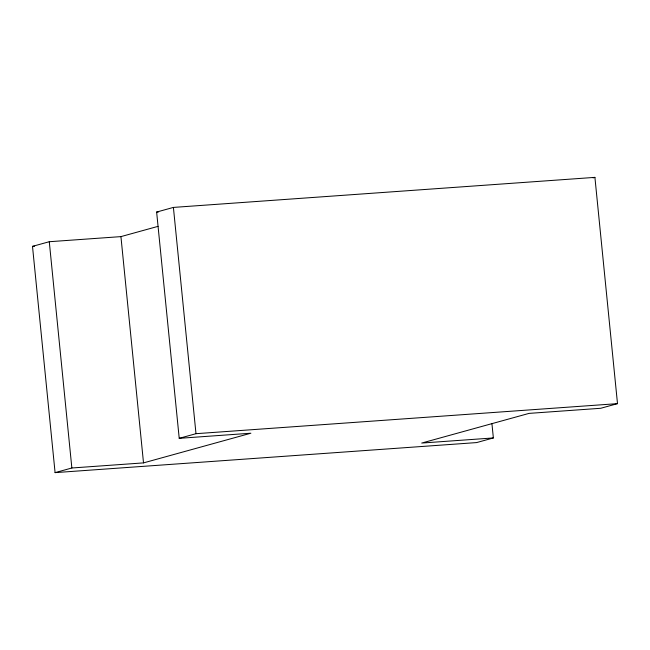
<?xml version="1.0" encoding="UTF-8"?>
<svg xmlns="http://www.w3.org/2000/svg" width="650" height="650" viewBox="0 0 650 650"><rect width="100%" height="100%" fill="white"/><g stroke="black" fill="none" stroke-linecap="round" stroke-linejoin="round"><path stroke-width="0.97" d="M491.952 423.8L493.366 437.946L476.596 442.585L55.087 472.631L32.5 246.358L49.278 241.719L120.933 236.616L158.015 226.363M55.087 472.631L71.858 467.992L143.512 462.889L250.876 433.217L179.221 438.327L156.634 212.054L173.404 207.415L594.913 177.369L617.5 403.642L600.722 408.281L529.067 413.384L421.712 443.056L493.366 437.946M593.052 177.889L594.913 177.369M179.221 438.327L195.991 433.688L617.5 403.642M156.634 212.054L158.649 211.908M32.5 246.358L34.523 246.212M173.404 207.415L195.991 433.688M120.933 236.616L143.512 462.889M49.278 241.719L71.858 467.992"/></g></svg>
